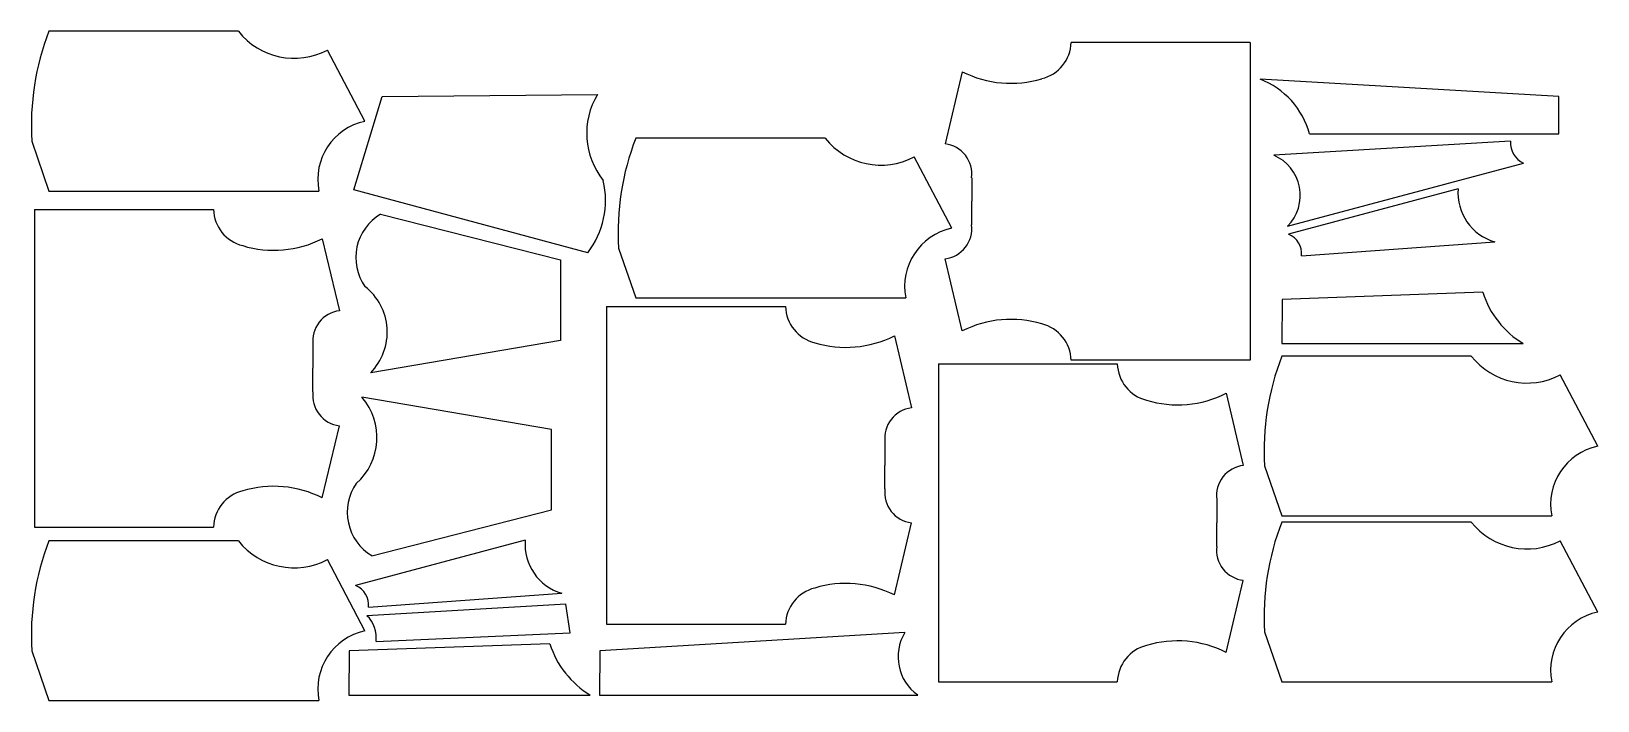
# Model space of a CAD drawing. Extents: x 44 to 4227, y 9 to 1796.
import ezdxf

# ---------------------------------------------------------------- set-up
doc = ezdxf.new("R2010")
doc.units = 0
doc.layers.get('0').update_dxf_attribs({"linetype": 'CONTINUOUS'})

msp = doc.modelspace()

# ---------------------------------------------------------------- linework, layer by layer
for p, q in [((597, 1796.4), (91, 1796.4)), ((3299, 1766.8), (2821.1, 1766.8)), ((3299, 1766.8), (3299, 917.9)), ((934.8, 1556), (834.8, 1746.4)), ((2530.3, 1688.4), (2484.5, 1495.9)), ((4123.8, 1621.9), (3325.7, 1668.3)), ((905.6, 1372.7), (981.2, 1621.9)), ((981.2, 1621.9), (1556.3, 1627.9)), ((4123.8, 1522.2), (4123.8, 1621.9)), ((2164.2, 1510.9), (1658.2, 1510.9)), ((3457.9, 1522.2), (4123.8, 1522.2)), ((45.2, 1503.1), (91, 1369.7)), ((3994.8, 1502.6), (3362.5, 1465.4)), ((2502, 1270.5), (2402, 1460.9)), ((3399.2, 1276), (4029.4, 1444.6)), ((2555.5, 1405.1), (2555.5, 1342.4)), ((91, 1369.7), (812, 1369.7)), ((1529.9, 1204.7), (905.6, 1372.7)), ((2555.5, 1279.6), (2555.5, 1342.4)), ((3854.8, 1376.1), (3401.9, 1254.9)), ((52.4, 1320.9), (530.3, 1320.9)), ((52.4, 1320.9), (52.4, 472)), ((976.7, 1307.8), (1457, 1185.7)), ((821.1, 1242.5), (866.9, 1050)), ((1612.4, 1217.6), (1658.2, 1084.3)), ((3436.6, 1196.9), (3952.6, 1234.2)), ((1457, 1185.7), (1457, 970.7)), ((2530.3, 996.3), (2484.5, 1188.8)), ((3920.5, 1099.4), (3384.5, 1080.4)), ((1580.2, 1061.6), (2058.2, 1061.6)), ((1580.2, 1061.6), (1580.2, 212.7)), ((1658.2, 1084.3), (2379.2, 1084.3)), ((3384.5, 1080.4), (3383.6, 962.5)), ((1457, 970.7), (950.4, 884.7)), ((2349, 983.2), (2394.7, 790.7)), ((3383.6, 962.5), (4028.6, 962.5)), ((796, 959.3), (796, 896.5)), ((3889.5, 928.9), (3383.6, 928.9)), ((796, 833.7), (796, 896.5)), ((2466.4, 908.1), (2944.3, 908.1)), ((2466.4, 908.1), (2466.4, 59.2)), ((3299, 917.9), (2821.1, 917.9)), ((4227.4, 688.5), (4127.3, 878.9)), ((1433.6, 733.1), (927, 819.1)), ((3235.1, 829.7), (3280.9, 637.2)), ((821.1, 550.4), (866.9, 742.9)), ((1433.6, 518.1), (1433.6, 733.1)), ((2323.8, 699.9), (2323.8, 637.1)), ((2323.8, 574.4), (2323.8, 637.1)), ((3337.8, 635.6), (3383.6, 502.3)), ((3209.9, 546.4), (3209.9, 483.7)), ((953.3, 396), (1433.6, 518.1)), ((3383.6, 502.3), (4104.5, 502.3)), ((52.4, 472), (530.3, 472)), ((2349, 291.1), (2394.7, 483.6)), ((3209.9, 420.9), (3209.9, 483.7)), ((3889.5, 485.8), (3383.6, 485.8)), ((597, 435.4), (91, 435.4)), ((1363, 437.5), (910.1, 316.3)), ((4227.4, 245.4), (4127.3, 435.9)), ((934.8, 195), (834.8, 385.4)), ((944.8, 258.3), (1460.8, 295.5)), ((3235.1, 137.6), (3280.9, 330.1)), ((1471.1, 266.9), (940.3, 235.7)), ((1483.2, 189.9), (1471.1, 266.9)), ((1580.2, 212.7), (2058.2, 212.7)), ((964.6, 166.5), (1483.2, 189.9)), ((2377, 190.9), (1562.1, 141.8)), ((3337.8, 192.5), (3383.6, 59.2)), ((45.2, 142.1), (91, 8.8)), ((892.7, 141.8), (891.8, 23.9)), ((1428.6, 160.7), (892.7, 141.8)), ((1562.1, 141.8), (1561.1, 23.9)), ((2466.4, 59.2), (2944.3, 59.2)), ((3383.6, 59.2), (4104.5, 59.2)), ((91, 8.8), (812, 8.8)), ((891.8, 23.9), (1536.8, 23.9)), ((1561.1, 23.9), (2411.4, 23.9))]:
    msp.add_line(p, q)
for centre, radius, start, end in [((737.9, 1545.1), 693.9, 158.7711, 183.4708), ((746, 1915), 190.5, 218.5084, 297.7566), ((2718.2, 1769.8), 102.9, 283.9486, 358.349), ((2659.7, 1943.1), 285.6, 243.0673, 286.9562), ((3249.3, 1466.3), 215.9, 15.0093, 69.2979), ((1728.3, 1523.6), 201.1, 148.7793, 218.8073), ((968.1, 1400.4), 159.1, 102.0948, 191.095), ((2305.1, 1259.6), 693.9, 158.7711, 183.4708), ((2313.2, 1629.5), 190.5, 218.5084, 297.7566), ((2474.7, 1415.2), 81.3, 352.9336, 83.1013), ((3316.3, 1358.2), 116.7, 315.2576, 66.7138), ((4052.2, 1497.6), 57.6, 174.9943, 246.7097), ((1343.5, 1345.9), 233.9, 322.8691, 12.7593), ((3990.2, 1364.7), 135.9, 175.2099, 253.9558), ((633.2, 1323.9), 102.9, 181.651, 256.0514), ((1044.6, 1192.3), 134, 120.4298, 215.1985), ((2535.3, 1114.9), 159.1, 102.0948, 191.095), ((2474.7, 1269.6), 81.3, 276.8987, 7.0664), ((691.7, 1497.2), 285.6, 253.0438, 296.9327), ((3379.1, 1202), 57.6, 354.9943, 66.7097), ((840, 993), 154.6, 315.5152, 52.0714), ((4155.6, 1174), 246.7, 197.6179, 239.0154), ((876.7, 969.3), 81.3, 96.8987, 187.0664), ((2161.1, 1064.6), 102.9, 181.651, 256.0514), ((2659.7, 741.6), 285.6, 73.0438, 116.9327), ((2718.2, 915), 102.9, 1.651, 76.0514), ((2219.6, 1237.9), 285.6, 253.0438, 296.9327), ((4030.5, 677.6), 693.9, 158.7711, 183.4708), ((4038.6, 1047.5), 190.5, 218.5084, 297.7566), ((3047.2, 911.1), 102.9, 181.651, 256.0514), ((876.7, 823.7), 81.3, 172.9336, 263.1013), ((803.7, 711.6), 163.5, 311.3241, 41.0893), ((3105.7, 1084.4), 285.6, 253.0438, 296.9327), ((2404.5, 709.9), 81.3, 96.8987, 187.0664), ((4260.7, 532.9), 159.1, 102.0948, 191.095), ((3290.7, 556.4), 81.3, 96.8987, 187.0664), ((1023.1, 512), 135.3, 145.3959, 238.9757), ((633.2, 469.1), 102.9, 103.9486, 178.349), ((691.7, 295.7), 285.6, 63.0673, 106.9562), ((2404.5, 564.4), 81.3, 172.9336, 263.1013), ((4030.5, 234.6), 693.9, 158.7711, 183.4708), ((4038.6, 604.4), 190.5, 218.5084, 297.7566), ((737.9, 184.1), 693.9, 158.7711, 183.4708), ((746, 554), 190.5, 218.5084, 297.7566), ((1498.4, 426.1), 135.9, 175.2099, 253.9558), ((3290.7, 410.9), 81.3, 172.9336, 263.1013), ((887.3, 263.4), 57.6, 354.9943, 66.7097), ((2161.1, 209.7), 102.9, 103.9486, 178.349), ((2219.6, 36.4), 285.6, 63.0673, 106.9562), ((883.3, 176.9), 82, 352.7222, 45.878), ((4260.7, 89.8), 159.1, 102.0948, 191.095), ((968.1, 39.4), 159.1, 102.0948, 191.095), ((2484, 125.9), 125.2, 148.7012, 234.5176), ((3105.7, -117.1), 285.6, 63.0673, 106.9562), ((1663.8, 235.4), 246.7, 197.6179, 239.0154), ((3047.2, 56.2), 102.9, 103.9486, 178.349)]:
    msp.add_arc(centre, radius, start, end)

doc.saveas('drawing.dxf')
